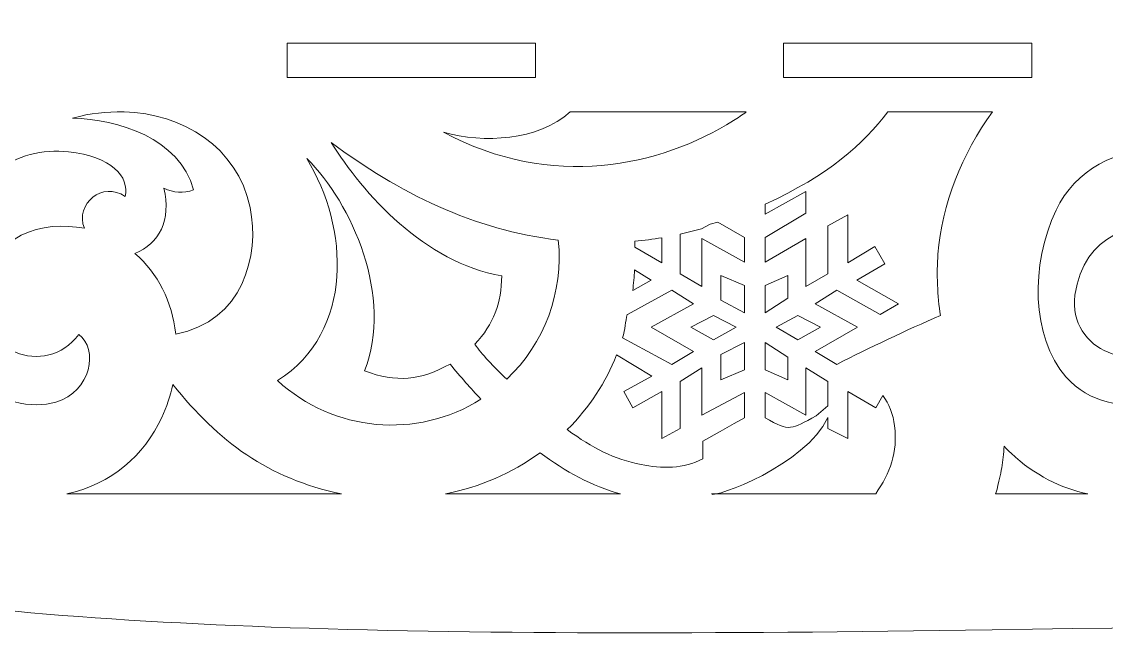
# Model space of a CAD drawing. Header units: centimetres. Extents: x -58 to 67, y -35 to 41.
# Drawn here: x 5.73 to 24.62, y -35.48 to -24.74 of the extents above; entities that cross this region are included whole.
import ezdxf

# ---------------------------------------------------------------- set-up
doc = ezdxf.new("R2010")
doc.units = ezdxf.units.CM
doc.header["$MEASUREMENT"] = 0
doc.layers.add('layer 1', color=7, linetype='Continuous')

msp = doc.modelspace()

# ---------------------------------------------------------------- linework, layer by layer
at = {"layer": 'layer 1', "color": 142, "lineweight": 9}
for points, knots in [([(5.43129, -12.08529), (5.43129, -12.08529), (5.43129, -12.94904), (5.43129, -12.94904), (5.43129, -12.94904), (4.04883, -14.26487), (3.24731, -15.58398), (2.91299, -16.99437), (2.91299, -16.99437), (2.4477, -18.95741), (2.90592, -20.98047), (3.97769, -23.32734), (3.97769, -23.32734), (4.09787, -23.59049), (4.18625, -23.834), (4.24671, -24.05844), (4.24671, -24.05844), (4.24671, -24.05844), (3.93897, -24.45935), (3.93897, -24.45935), (3.93897, -24.45935), (3.93897, -24.45935), (3.58428, -24.51251), (3.58428, -24.51251), (3.58428, -24.51251), (3.58428, -24.51251), (3.91095, -24.0707), (3.91095, -24.0707), (3.91095, -24.0707), (3.91095, -24.0707), (3.76946, -23.9568), (3.76946, -23.9568), (3.76946, -23.9568), (3.76946, -23.9568), (3.32888, -24.54009), (3.32888, -24.54009), (3.32888, -24.54009), (3.27309, -24.4058), (3.25028, -24.32603), (3.07554, -24.21363), (3.07554, -24.21363), (3.07554, -24.21363), (3.74495, -23.93559), (3.74495, -23.93559), (3.74495, -23.93559), (3.74495, -23.93559), (3.67821, -23.77493), (3.67821, -23.77493), (3.67821, -23.77493), (3.67821, -23.77493), (3.17339, -23.97677), (3.17339, -23.97677), (3.17339, -23.97677), (3.17339, -23.97677), (3.31427, -23.6357), (3.31427, -23.6357), (3.31427, -23.6357), (3.31427, -23.6357), (3.82301, -23.42438), (3.82301, -23.42438), (3.82301, -23.42438), (3.82301, -23.42438), (3.74289, -23.26928), (3.74289, -23.26928), (3.74289, -23.26928), (3.74289, -23.26928), (3.4121, -23.39885), (3.4121, -23.39885), (3.4121, -23.39885), (3.4121, -23.39885), (3.52169, -23.13354), (3.52169, -23.13354), (3.52169, -23.13354), (3.52169, -23.13354), (3.36062, -23.06702), (3.36062, -23.06702), (3.36062, -23.06702), (3.36062, -23.06702), (3.25103, -23.33229), (3.25103, -23.33229), (3.25103, -23.33229), (3.25103, -23.33229), (3.10809, -23.00708), (3.10809, -23.00708), (3.10809, -23.00708), (3.10809, -23.00708), (2.94188, -23.06042), (2.94188, -23.06042), (2.94188, -23.06042), (2.94188, -23.06042), (3.1532, -23.56916), (3.1532, -23.56916), (3.1532, -23.56916), (3.1532, -23.56916), (3.01232, -23.91024), (3.01232, -23.91024), (3.01232, -23.91024), (3.01232, -23.91024), (2.79708, -23.41098), (2.79708, -23.41098), (2.79708, -23.41098), (2.79708, -23.41098), (2.63643, -23.4777), (2.63643, -23.4777), (2.63643, -23.4777), (2.63643, -23.4777), (2.91447, -24.14711), (2.91447, -24.14711), (2.91447, -24.14711), (2.91447, -24.14711), (2.88213, -24.14484), (2.88213, -24.14484), (2.88213, -24.14484), (2.7543, -24.11423), (2.62845, -24.13248), (2.5046, -24.19964), (2.5046, -24.19964), (2.5046, -24.19964), (2.59461, -23.47152), (2.59461, -23.47152), (2.59461, -23.47152), (2.59461, -23.47152), (2.41398, -23.45237), (2.41398, -23.45237), (2.41398, -23.45237), (2.41398, -23.45237), (2.34311, -23.99984), (2.34311, -23.99984), (2.34311, -23.99984), (2.34311, -23.99984), (2.11985, -23.70797), (2.11985, -23.70797), (2.11985, -23.70797), (2.11985, -23.70797), (2.20019, -23.16443), (2.20019, -23.16443), (2.20019, -23.16443), (2.20019, -23.16443), (2.02346, -23.13579), (2.02346, -23.13579), (2.02346, -23.13579), (2.02346, -23.13579), (1.97177, -23.50263), (1.97177, -23.50263), (1.97177, -23.50263), (1.97177, -23.50263), (1.7897, -23.27214), (1.7897, -23.27214), (1.7897, -23.27214), (1.7897, -23.27214), (1.65519, -23.38295), (1.65519, -23.38295), (1.65519, -23.38295), (1.65519, -23.38295), (1.82778, -23.60951), (1.82778, -23.60951), (1.82778, -23.60951), (1.82778, -23.60951), (1.46096, -23.55783), (1.46096, -23.55783), (1.46096, -23.55783), (1.46096, -23.55783), (1.45128, -23.74236), (1.45128, -23.74236), (1.45128, -23.74236), (1.45128, -23.74236), (1.97588, -23.81486), (1.97588, -23.81486), (1.97588, -23.81486), (1.97588, -23.81486), (2.21253, -24.10118), (2.21253, -24.10118), (2.21253, -24.10118), (2.21253, -24.10118), (1.66118, -24.03978), (1.66118, -24.03978), (1.66118, -24.03978), (1.66118, -24.03978), (1.64591, -24.21095), (1.64591, -24.21095), (1.64591, -24.21095), (1.64591, -24.21095), (2.36063, -24.30651), (2.36063, -24.30651), (2.36063, -24.30651), (2.33448, -24.36977), (2.27367, -24.38355), (2.24447, -24.48036), (2.24447, -24.48036), (2.24447, -24.48036), (2.20409, -24.6855), (2.20409, -24.6855), (2.20409, -24.6855), (2.20409, -24.6855), (1.63026, -24.24885), (1.63026, -24.24885), (1.63026, -24.24885), (1.63026, -24.24885), (1.51637, -24.39035), (1.51637, -24.39035), (1.51637, -24.39035), (1.51637, -24.39035), (1.95425, -24.72648), (1.95425, -24.72648), (1.95425, -24.72648), (1.95425, -24.72648), (1.58063, -24.7718), (1.58063, -24.7718), (1.58063, -24.7718), (1.58063, -24.7718), (1.16169, -24.44348), (1.16169, -24.44348), (1.16169, -24.44348), (1.16169, -24.44348), (1.0383, -24.58106), (1.0383, -24.58106), (1.0383, -24.58106), (1.0383, -24.58106), (1.33077, -24.81278), (1.33077, -24.81278), (1.33077, -24.81278), (1.33077, -24.81278), (1.05251, -24.84201), (1.05251, -24.84201), (1.05251, -24.84201), (1.05251, -24.84201), (1.06571, -25.02492), (1.06571, -25.02492), (1.06571, -25.02492), (1.06571, -25.02492), (1.35735, -24.99014), (1.35735, -24.99014), (1.35735, -24.99014), (1.35735, -24.99014), (1.13901, -25.27703), (1.13901, -25.27703), (1.13901, -25.27703), (1.13901, -25.27703), (1.28444, -25.38146), (1.28444, -25.38146), (1.28444, -25.38146), (1.28444, -25.38146), (1.60718, -24.94913), (1.60718, -24.94913), (1.60718, -24.94913), (1.60718, -24.94913), (1.97133, -24.89991), (1.97133, -24.89991), (1.97133, -24.89991), (1.97133, -24.89991), (1.63521, -25.33779), (1.63521, -25.33779), (1.63521, -25.33779), (1.63521, -25.33779), (1.78061, -25.44222), (1.78061, -25.44222), (1.78061, -25.44222), (1.78061, -25.44222), (2.2323, -24.88569), (2.2323, -24.88569), (2.2323, -24.88569), (2.27267, -25.02068), (2.35526, -25.12503), (2.48007, -25.19879), (2.48007, -25.19879), (2.48007, -25.19879), (1.81068, -25.47683), (1.81068, -25.47683), (1.81068, -25.47683), (1.81068, -25.47683), (1.88133, -25.628), (1.88133, -25.628), (1.88133, -25.628), (1.88133, -25.628), (2.38616, -25.42616), (2.38616, -25.42616), (2.38616, -25.42616), (2.38616, -25.42616), (2.24526, -25.76726), (2.24526, -25.76726), (2.24526, -25.76726), (2.24526, -25.76726), (1.73784, -25.97541), (1.73784, -25.97541), (1.73784, -25.97541), (1.73784, -25.97541), (1.81013, -26.13731), (1.81013, -26.13731), (1.81013, -26.13731), (1.6784, -26.08113), (1.55586, -26.00988), (1.44662, -25.92353), (1.44662, -25.92353), (1.06373, -25.62093), (0.85829, -25.06415), (1.06811, -24.23106), (1.06811, -24.23106), (1.49372, -22.54124), (0.97635, -20.85405), (-0.15877, -19.61165), (-0.15877, -19.61165), (-1.18989, -18.48308), (-2.7636, -17.70882), (-4.31565, -17.92349), (-4.31565, -17.92349), (-7.79668, -18.40493), (-9.24429, -21.31622), (-8.83914, -24.61244), (-8.83914, -24.61244), (-8.76762, -25.19432), (-8.63895, -25.79058), (-8.45581, -26.38944), (-8.45581, -26.38944), (-9.32287, -26.54199), (-10.1245, -27.08285), (-10.44303, -28.05039), (-10.44303, -28.05039), (-10.61991, -28.59135), (-10.55085, -29.34086), (-10.05697, -29.82942), (-10.05697, -29.82942), (-9.64831, -30.1788), (-9.14467, -30.21098), (-8.74972, -29.82942), (-8.74972, -29.82942), (-8.31081, -29.37609), (-8.66104, -28.59135), (-9.27132, -28.66839), (-9.27132, -28.66839), (-9.4074, -28.20701), (-9.09997, -27.97131), (-8.66506, -27.92906), (-8.66506, -27.92906), (-8.29837, -27.8979), (-7.84024, -28.16391), (-7.35043, -28.92669), (-7.35043, -28.92669), (-7.28625, -29.03841), (-7.22029, -29.1482), (-7.15305, -29.25807), (-7.15305, -29.25807), (-5.47218, -31.97264), (-2.89687, -33.564), (1.50071, -34.44005), (1.50071, -34.44005), (6.08923, -35.35413), (12.73891, -35.48289), (22.63237, -35.33481), (22.63237, -35.33481), (37.79445, -35.10788), (45.40599, -35.04468), (57.49909, -35.04468), (57.49909, -35.04468), (58.05835, -35.04468), (58.57047, -34.93656), (59.03277, -34.74155), (59.03277, -34.74155), (59.03277, -34.74155), (59.2081, -34.74192), (59.2081, -34.74192), (59.2081, -34.74192), (59.2081, -34.71803), (59.21893, -34.68593), (59.23942, -34.64684), (59.23942, -34.64684), (60.31494, -34.11563), (61.09996, -33.10052), (61.557, -31.89684), (61.557, -31.89684), (62.73894, -28.78406), (61.63878, -24.37314), (57.65487, -24.10205), (57.65487, -24.10205), (55.90507, -23.98299), (55.02882, -24.33045), (54.1813, -24.76259), (54.1813, -24.76259), (54.1813, -24.76259), (54.1813, -16.79024), (54.1813, -16.79024), (54.1813, -16.79024), (56.40298, -16.85825), (58.86766, -15.24398), (59.72997, -13.41866), (59.72997, -13.41866), (60.58512, -11.60844), (60.47256, -9.15066), (59.92959, -7.20984), (59.92959, -7.20984), (60.16689, -7.28477), (60.41587, -7.32509), (60.66915, -7.33368), (60.66915, -7.33368), (62.16928, -7.44525), (63.40029, -6.52644), (64.03438, -5.27574), (64.03438, -5.27574), (65.01763, -3.33641), (64.22623, -0.49721), (62.7085, 0.88036), (62.7085, 0.88036), (62.63077, 0.94921), (62.55208, 1.01245), (62.47212, 1.07193), (62.47212, 1.07193), (62.21142, 1.29019), (61.92664, 1.48051), (61.62316, 1.62787), (61.62316, 1.62787), (60.09532, 2.38081), (58.03099, 2.25483), (56.40118, 1.26771), (56.40118, 1.26771), (54.77173, 0.28117), (53.58118, -1.56915), (52.90281, -3.28952), (52.90281, -3.28952), (52.2256, -5.00778), (52.06923, -6.60146), (51.70762, -7.84485), (51.70762, -7.84485), (51.34459, -9.09096), (50.78643, -9.9842), (50.14068, -10.47411), (50.14068, -10.47411), (49.60087, -10.8938), (49.00575, -11.02071), (48.56623, -10.7057), (48.56623, -10.7057), (48.56623, -10.7057), (48.56635, -10.70547), (48.56635, -10.70547), (48.56635, -10.70547), (49.02655, -9.84258), (48.43813, -9.26309), (47.85469, -9.32193), (47.85469, -9.32193), (45.61288, -9.08865), (42.26947, -15.314), (40.05972, -16.62534), (40.05972, -16.62534), (37.83157, -17.94761), (36.92578, -18.08474), (34.78605, -17.03997), (34.78605, -17.03997), (35.83774, -17.30678), (37.405, -17.14028), (37.74405, -15.98343), (37.74405, -15.98343), (37.46658, -15.89805), (37.20087, -15.87084), (36.9123, -15.89805), (36.9123, -15.89805), (37.4302, -15.37887), (37.64371, -14.63798), (37.38213, -13.98246), (37.38213, -13.98246), (37.19413, -13.51137), (36.94266, -13.40523), (36.63018, -13.2968), (36.63018, -13.2968), (35.50251, -12.90552), (35.13856, -14.61423), (36.34393, -14.63078), (36.34393, -14.63078), (36.3715, -15.0833), (36.04594, -15.47069), (35.55096, -15.69801), (35.55096, -15.69801), (34.96677, -15.97491), (34.15381, -16.02294), (33.18892, -15.78333), (33.18892, -15.78333), (32.22643, -15.54378), (31.11781, -15.01017), (29.71542, -14.81009), (29.71542, -14.81009), (28.49005, -14.63547), (27.04105, -14.70837), (25.82107, -15.26156), (25.82107, -15.26156), (25.82107, -15.26156), (25.82052, -15.26174), (25.82052, -15.26174), (25.82052, -15.26174), (24.59784, -15.65828), (22.05303, -16.98702), (20.31132, -16.63922), (20.31132, -16.63922), (18.24535, -16.22199), (15.79969, -14.80928), (14.47755, -11.95217), (14.47755, -11.95217), (15.3144, -13.1127), (16.98903, -14.28486), (18.20086, -13.43106), (18.20086, -13.43106), (17.99146, -13.11006), (17.74956, -12.85658), (17.44381, -12.63734), (17.44381, -12.63734), (18.34903, -12.56609), (19.12165, -12.01622), (19.36, -11.14545), (19.36, -11.14545), (19.53129, -10.51964), (19.36329, -10.20029), (19.13677, -9.8267), (19.13677, -9.8267), (18.31927, -8.47842), (16.66449, -9.8562), (17.84284, -10.90055), (17.84284, -10.90055), (17.52709, -11.37114), (16.91182, -11.47623), (16.25046, -11.27865), (16.25046, -11.27865), (15.46339, -11.05401), (14.62378, -10.40814), (13.85209, -9.3485), (13.85209, -9.3485), (13.08274, -8.29097), (12.3919, -6.81827), (11.158, -5.42453), (11.158, -5.42453), (9.92229, -4.02921), (8.15002, -2.70443), (6.24871, -2.37762), (6.24871, -2.37762), (4.34683, -2.05041), (2.31921, -2.71701), (1.10553, -4.02399), (1.10553, -4.02399), (-0.0592, -5.26413), (-0.67417, -6.81101), (-0.14523, -9.23612), (-0.14523, -9.23612), (0.38372, -11.66126), (2.28615, -13.31616), (5.06206, -12.27666), (5.06206, -12.27666), (5.18973, -12.221), (5.31321, -12.1572), (5.43129, -12.08529)], [0, 0, 0, 0, 0.00729927, 0.00729927, 0.00729927, 0.00729927, 0.01459854, 0.01459854, 0.01459854, 0.01459854, 0.02189781, 0.02189781, 0.02189781, 0.02189781, 0.02919708, 0.02919708, 0.02919708, 0.02919708, 0.03649635, 0.03649635, 0.03649635, 0.03649635, 0.04379562, 0.04379562, 0.04379562, 0.04379562, 0.05109489, 0.05109489, 0.05109489, 0.05109489, 0.05839416, 0.05839416, 0.05839416, 0.05839416, 0.06569343, 0.06569343, 0.06569343, 0.06569343, 0.0729927, 0.0729927, 0.0729927, 0.0729927, 0.08029197, 0.08029197, 0.08029197, 0.08029197, 0.08759124, 0.08759124, 0.08759124, 0.08759124, 0.09489051, 0.09489051, 0.09489051, 0.09489051, 0.10218978, 0.10218978, 0.10218978, 0.10218978, 0.10948905, 0.10948905, 0.10948905, 0.10948905, 0.11678832, 0.11678832, 0.11678832, 0.11678832, 0.12408759, 0.12408759, 0.12408759, 0.12408759, 0.13138686, 0.13138686, 0.13138686, 0.13138686, 0.13868613, 0.13868613, 0.13868613, 0.13868613, 0.1459854, 0.1459854, 0.1459854, 0.1459854, 0.15328467, 0.15328467, 0.15328467, 0.15328467, 0.16058394, 0.16058394, 0.16058394, 0.16058394, 0.16788321, 0.16788321, 0.16788321, 0.16788321, 0.17518248, 0.17518248, 0.17518248, 0.17518248, 0.18248175, 0.18248175, 0.18248175, 0.18248175, 0.18978102, 0.18978102, 0.18978102, 0.18978102, 0.19708029, 0.19708029, 0.19708029, 0.19708029, 0.20437956, 0.20437956, 0.20437956, 0.20437956, 0.21167883, 0.21167883, 0.21167883, 0.21167883, 0.2189781, 0.2189781, 0.2189781, 0.2189781, 0.22627737, 0.22627737, 0.22627737, 0.22627737, 0.23357664, 0.23357664, 0.23357664, 0.23357664, 0.24087591, 0.24087591, 0.24087591, 0.24087591, 0.24817518, 0.24817518, 0.24817518, 0.24817518, 0.25547445, 0.25547445, 0.25547445, 0.25547445, 0.26277372, 0.26277372, 0.26277372, 0.26277372, 0.27007299, 0.27007299, 0.27007299, 0.27007299, 0.27737226, 0.27737226, 0.27737226, 0.27737226, 0.28467153, 0.28467153, 0.28467153, 0.28467153, 0.2919708, 0.2919708, 0.2919708, 0.2919708, 0.29927007, 0.29927007, 0.29927007, 0.29927007, 0.30656934, 0.30656934, 0.30656934, 0.30656934, 0.31386861, 0.31386861, 0.31386861, 0.31386861, 0.32116788, 0.32116788, 0.32116788, 0.32116788, 0.32846715, 0.32846715, 0.32846715, 0.32846715, 0.33576642, 0.33576642, 0.33576642, 0.33576642, 0.34306569, 0.34306569, 0.34306569, 0.34306569, 0.35036496, 0.35036496, 0.35036496, 0.35036496, 0.35766423, 0.35766423, 0.35766423, 0.35766423, 0.3649635, 0.3649635, 0.3649635, 0.3649635, 0.37226277, 0.37226277, 0.37226277, 0.37226277, 0.37956204, 0.37956204, 0.37956204, 0.37956204, 0.38686131, 0.38686131, 0.38686131, 0.38686131, 0.39416058, 0.39416058, 0.39416058, 0.39416058, 0.40145985, 0.40145985, 0.40145985, 0.40145985, 0.40875912, 0.40875912, 0.40875912, 0.40875912, 0.41605839, 0.41605839, 0.41605839, 0.41605839, 0.42335766, 0.42335766, 0.42335766, 0.42335766, 0.43065693, 0.43065693, 0.43065693, 0.43065693, 0.4379562, 0.4379562, 0.4379562, 0.4379562, 0.44525547, 0.44525547, 0.44525547, 0.44525547, 0.45255474, 0.45255474, 0.45255474, 0.45255474, 0.45985401, 0.45985401, 0.45985401, 0.45985401, 0.46715328, 0.46715328, 0.46715328, 0.46715328, 0.47445255, 0.47445255, 0.47445255, 0.47445255, 0.48175182, 0.48175182, 0.48175182, 0.48175182, 0.48905109, 0.48905109, 0.48905109, 0.48905109, 0.49635036, 0.49635036, 0.49635036, 0.49635036, 0.50364964, 0.50364964, 0.50364964, 0.50364964, 0.51094891, 0.51094891, 0.51094891, 0.51094891, 0.51824818, 0.51824818, 0.51824818, 0.51824818, 0.52554745, 0.52554745, 0.52554745, 0.52554745, 0.53284672, 0.53284672, 0.53284672, 0.53284672, 0.54014599, 0.54014599, 0.54014599, 0.54014599, 0.54744526, 0.54744526, 0.54744526, 0.54744526, 0.55474453, 0.55474453, 0.55474453, 0.55474453, 0.5620438, 0.5620438, 0.5620438, 0.5620438, 0.56934307, 0.56934307, 0.56934307, 0.56934307, 0.57664234, 0.57664234, 0.57664234, 0.57664234, 0.58394161, 0.58394161, 0.58394161, 0.58394161, 0.59124088, 0.59124088, 0.59124088, 0.59124088, 0.59854015, 0.59854015, 0.59854015, 0.59854015, 0.60583942, 0.60583942, 0.60583942, 0.60583942, 0.61313869, 0.61313869, 0.61313869, 0.61313869, 0.62043796, 0.62043796, 0.62043796, 0.62043796, 0.62773723, 0.62773723, 0.62773723, 0.62773723, 0.6350365, 0.6350365, 0.6350365, 0.6350365, 0.64233577, 0.64233577, 0.64233577, 0.64233577, 0.64963504, 0.64963504, 0.64963504, 0.64963504, 0.65693431, 0.65693431, 0.65693431, 0.65693431, 0.66423358, 0.66423358, 0.66423358, 0.66423358, 0.67153285, 0.67153285, 0.67153285, 0.67153285, 0.67883212, 0.67883212, 0.67883212, 0.67883212, 0.68613139, 0.68613139, 0.68613139, 0.68613139, 0.69343066, 0.69343066, 0.69343066, 0.69343066, 0.70072993, 0.70072993, 0.70072993, 0.70072993, 0.7080292, 0.7080292, 0.7080292, 0.7080292, 0.71532847, 0.71532847, 0.71532847, 0.71532847, 0.72262774, 0.72262774, 0.72262774, 0.72262774, 0.72992701, 0.72992701, 0.72992701, 0.72992701, 0.73722628, 0.73722628, 0.73722628, 0.73722628, 0.74452555, 0.74452555, 0.74452555, 0.74452555, 0.75182482, 0.75182482, 0.75182482, 0.75182482, 0.75912409, 0.75912409, 0.75912409, 0.75912409, 0.76642336, 0.76642336, 0.76642336, 0.76642336, 0.77372263, 0.77372263, 0.77372263, 0.77372263, 0.7810219, 0.7810219, 0.7810219, 0.7810219, 0.78832117, 0.78832117, 0.78832117, 0.78832117, 0.79562044, 0.79562044, 0.79562044, 0.79562044, 0.80291971, 0.80291971, 0.80291971, 0.80291971, 0.81021898, 0.81021898, 0.81021898, 0.81021898, 0.81751825, 0.81751825, 0.81751825, 0.81751825, 0.82481752, 0.82481752, 0.82481752, 0.82481752, 0.83211679, 0.83211679, 0.83211679, 0.83211679, 0.83941606, 0.83941606, 0.83941606, 0.83941606, 0.84671533, 0.84671533, 0.84671533, 0.84671533, 0.8540146, 0.8540146, 0.8540146, 0.8540146, 0.86131387, 0.86131387, 0.86131387, 0.86131387, 0.86861314, 0.86861314, 0.86861314, 0.86861314, 0.87591241, 0.87591241, 0.87591241, 0.87591241, 0.88321168, 0.88321168, 0.88321168, 0.88321168, 0.89051095, 0.89051095, 0.89051095, 0.89051095, 0.89781022, 0.89781022, 0.89781022, 0.89781022, 0.90510949, 0.90510949, 0.90510949, 0.90510949, 0.91240876, 0.91240876, 0.91240876, 0.91240876, 0.91970803, 0.91970803, 0.91970803, 0.91970803, 0.9270073, 0.9270073, 0.9270073, 0.9270073, 0.93430657, 0.93430657, 0.93430657, 0.93430657, 0.94160584, 0.94160584, 0.94160584, 0.94160584, 0.94890511, 0.94890511, 0.94890511, 0.94890511, 0.95620438, 0.95620438, 0.95620438, 0.95620438, 0.96350365, 0.96350365, 0.96350365, 0.96350365, 0.97080292, 0.97080292, 0.97080292, 0.97080292, 0.97810219, 0.97810219, 0.97810219, 0.97810219, 0.98540146, 0.98540146, 0.98540146, 0.98540146, 1, 1, 1, 1]), ([(14.12338, -25.11017), (14.12338, -25.11017), (14.67676, -25.11017), (14.67676, -25.11017), (14.67676, -25.11017), (14.67676, -25.11017), (14.67676, -25.71017), (14.67676, -25.71017), (14.67676, -25.71017), (14.67676, -25.71017), (10.35403, -25.71017), (10.35403, -25.71017), (10.35403, -25.71017), (10.35403, -25.71017), (10.35403, -25.11017), (10.35403, -25.11017), (10.35403, -25.11017), (10.35403, -25.11017), (10.70146, -25.11017), (10.70146, -25.11017), (10.70146, -25.11017), (10.70146, -25.11017), (14.12338, -25.11017), (14.12338, -25.11017)], [0, 0, 0, 0, 0.14285714, 0.14285714, 0.14285714, 0.14285714, 0.28571429, 0.28571429, 0.28571429, 0.28571429, 0.42857143, 0.42857143, 0.42857143, 0.42857143, 0.57142857, 0.57142857, 0.57142857, 0.57142857, 0.71428571, 0.71428571, 0.71428571, 0.71428571, 1, 1, 1, 1]), ([(23.32221, -25.11017), (23.32221, -25.11017), (21.56056, -25.11017), (21.56056, -25.11017), (21.56056, -25.11017), (21.56056, -25.11017), (19.42648, -25.11017), (19.42648, -25.11017), (19.42648, -25.11017), (19.42648, -25.11017), (19.17591, -25.11017), (19.17591, -25.11017), (19.17591, -25.11017), (19.17591, -25.11017), (19.00045, -25.11017), (19.00045, -25.11017), (19.00045, -25.11017), (19.00045, -25.11017), (18.99948, -25.11017), (18.99948, -25.11017), (18.99948, -25.11017), (18.99948, -25.11017), (18.99948, -25.71017), (18.99948, -25.71017), (18.99948, -25.71017), (18.99948, -25.71017), (23.32221, -25.71017), (23.32221, -25.71017), (23.32221, -25.71017), (23.32221, -25.71017), (23.32221, -25.11017), (23.32221, -25.11017)], [0, 0, 0, 0, 0.11111111, 0.11111111, 0.11111111, 0.11111111, 0.22222222, 0.22222222, 0.22222222, 0.22222222, 0.33333333, 0.33333333, 0.33333333, 0.33333333, 0.44444444, 0.44444444, 0.44444444, 0.44444444, 0.55555556, 0.55555556, 0.55555556, 0.55555556, 0.66666667, 0.66666667, 0.66666667, 0.66666667, 0.77777778, 0.77777778, 0.77777778, 0.77777778, 1, 1, 1, 1]), ([(7.51434, -26.31017), (7.18488, -26.31017), (6.94827, -26.32935), (6.61728, -26.41809), (6.61728, -26.41809), (7.40776, -26.44437), (8.47584, -26.75816), (8.72554, -27.6702), (8.72554, -27.6702), (8.54031, -27.73253), (8.38503, -27.72017), (8.20755, -27.63981), (8.20755, -27.63981), (8.33857, -28.18754), (8.12704, -28.6121), (7.70185, -28.77494), (7.70185, -28.77494), (8.1094, -29.12552), (8.34744, -29.60574), (8.41339, -30.18212), (8.41339, -30.18212), (9.5821, -29.95436), (9.88234, -28.81715), (9.70897, -27.97575), (9.70897, -27.97575), (9.48859, -26.91603), (8.52975, -26.33721), (7.51434, -26.31017)], [0, 0, 0, 0, 0.125, 0.125, 0.125, 0.125, 0.25, 0.25, 0.25, 0.25, 0.375, 0.375, 0.375, 0.375, 0.5, 0.5, 0.5, 0.5, 0.625, 0.625, 0.625, 0.625, 0.75, 0.75, 0.75, 0.75, 1, 1, 1, 1]), ([(18.34983, -26.31017), (18.34983, -26.31017), (15.28113, -26.31017), (15.28113, -26.31017), (15.28113, -26.31017), (14.72446, -26.8164), (13.774, -26.8589), (13.07928, -26.66543), (13.07928, -26.66543), (14.96155, -27.67431), (16.85208, -27.26364), (18.13012, -26.46035), (18.13012, -26.46035), (18.20655, -26.41208), (18.2797, -26.36195), (18.34983, -26.31017)], [0, 0, 0, 0, 0.2, 0.2, 0.2, 0.2, 0.4, 0.4, 0.4, 0.4, 0.6, 0.6, 0.6, 0.6, 1, 1, 1, 1]), ([(22.63893, -26.31017), (22.63893, -26.31017), (20.81737, -26.31017), (20.81737, -26.31017), (20.81737, -26.31017), (20.38843, -26.87409), (19.78509, -27.41103), (18.68046, -27.9182), (18.68046, -27.9182), (18.68046, -27.9182), (18.68046, -28.08965), (18.68046, -28.08965), (18.68046, -28.08965), (18.68046, -28.08965), (19.39047, -27.69518), (19.39047, -27.69518), (19.39047, -27.69518), (19.39047, -27.69518), (19.39047, -28.07385), (19.39047, -28.07385), (19.39047, -28.07385), (19.39047, -28.07385), (18.68044, -28.4999), (18.68044, -28.4999), (18.68044, -28.4999), (18.68044, -28.4999), (18.68044, -28.92588), (18.68044, -28.92588), (18.68044, -28.92588), (18.68044, -28.92588), (19.39048, -28.51566), (19.39048, -28.51566), (19.39048, -28.51566), (19.39048, -28.51566), (19.39047, -29.35191), (19.39047, -29.35191), (19.39047, -29.35191), (19.39047, -29.35191), (19.76914, -29.13101), (19.76914, -29.13101), (19.76914, -29.13101), (19.76914, -29.13101), (19.76914, -28.29477), (19.76914, -28.29477), (19.76914, -28.29477), (19.76914, -28.29477), (20.11627, -28.10543), (20.11627, -28.10543), (20.11627, -28.10543), (20.11627, -28.50605), (20.11629, -28.57053), (20.11629, -28.94168), (20.11629, -28.94168), (20.11629, -28.94168), (20.58961, -28.65767), (20.58961, -28.65767), (20.58961, -28.65767), (20.58961, -28.65767), (20.76319, -28.95746), (20.76319, -28.95746), (20.76319, -28.95746), (20.76319, -28.95746), (20.27406, -29.24147), (20.27406, -29.24147), (20.27406, -29.24147), (20.27406, -29.24147), (20.99986, -29.6517), (20.99986, -29.6517), (20.99986, -29.6517), (20.99986, -29.6517), (20.68429, -29.84105), (20.68429, -29.84105), (20.68429, -29.84105), (20.68429, -29.84105), (19.92693, -29.41502), (19.92693, -29.41502), (19.92693, -29.41502), (19.92693, -29.41502), (19.54825, -29.6517), (19.54825, -29.6517), (19.54825, -29.6517), (19.54825, -29.6517), (20.28984, -30.06194), (20.28984, -30.06194), (20.28984, -30.06194), (20.28984, -30.06194), (19.54825, -30.48795), (19.54825, -30.48795), (19.54825, -30.48795), (19.54825, -30.48795), (19.92693, -30.70884), (19.92693, -30.70884), (19.92693, -30.70884), (20.4921, -30.4205), (21.14245, -30.11321), (21.73083, -29.85804), (21.73083, -29.85804), (21.6828, -29.52429), (21.66058, -29.12256), (21.68847, -28.79088), (21.68847, -28.79088), (21.75939, -27.92195), (22.10575, -27.03864), (22.63893, -26.31017)], [0, 0, 0, 0, 0.03703704, 0.03703704, 0.03703704, 0.03703704, 0.07407407, 0.07407407, 0.07407407, 0.07407407, 0.11111111, 0.11111111, 0.11111111, 0.11111111, 0.14814815, 0.14814815, 0.14814815, 0.14814815, 0.18518519, 0.18518519, 0.18518519, 0.18518519, 0.22222222, 0.22222222, 0.22222222, 0.22222222, 0.25925926, 0.25925926, 0.25925926, 0.25925926, 0.2962963, 0.2962963, 0.2962963, 0.2962963, 0.33333333, 0.33333333, 0.33333333, 0.33333333, 0.37037037, 0.37037037, 0.37037037, 0.37037037, 0.40740741, 0.40740741, 0.40740741, 0.40740741, 0.44444444, 0.44444444, 0.44444444, 0.44444444, 0.48148148, 0.48148148, 0.48148148, 0.48148148, 0.51851852, 0.51851852, 0.51851852, 0.51851852, 0.55555556, 0.55555556, 0.55555556, 0.55555556, 0.59259259, 0.59259259, 0.59259259, 0.59259259, 0.62962963, 0.62962963, 0.62962963, 0.62962963, 0.66666667, 0.66666667, 0.66666667, 0.66666667, 0.7037037, 0.7037037, 0.7037037, 0.7037037, 0.74074074, 0.74074074, 0.74074074, 0.74074074, 0.77777778, 0.77777778, 0.77777778, 0.77777778, 0.81481481, 0.81481481, 0.81481481, 0.81481481, 0.85185185, 0.85185185, 0.85185185, 0.85185185, 0.88888889, 0.88888889, 0.88888889, 0.88888889, 0.92592593, 0.92592593, 0.92592593, 0.92592593, 1, 1, 1, 1]), ([(5.28694, -27.33563), (5.20468, -27.41571), (5.11875, -27.49121), (5.02953, -27.56202), (5.02953, -27.56202), (4.90425, -27.6956), (4.79815, -27.84996), (4.71699, -28.0221), (4.71699, -28.0221), (4.59004, -28.28801), (4.50132, -28.56983), (4.45077, -28.85531), (4.45077, -28.85531), (4.31193, -29.64879), (4.4812, -30.46758), (4.88832, -30.92669), (4.88832, -30.92669), (5.28921, -31.38786), (5.92438, -31.48421), (6.32319, -31.36721), (6.32319, -31.36721), (6.94689, -31.18631), (7.07205, -30.4416), (6.72616, -30.18626), (6.72616, -30.18626), (6.15396, -30.96687), (4.91463, -30.46758), (5.04517, -29.50559), (5.04517, -29.50559), (5.19633, -28.41288), (6.10282, -28.20039), (6.82317, -28.3385), (6.82317, -28.3385), (6.65188, -27.90567), (7.15132, -27.5151), (7.53058, -27.78254), (7.53058, -27.78254), (7.61934, -27.43835), (7.2865, -27.0864), (6.54712, -27.00603), (6.54712, -27.00603), (6.08986, -26.95436), (5.64282, -27.07859), (5.28694, -27.33563)], [0, 0, 0, 0, 0.08333333, 0.08333333, 0.08333333, 0.08333333, 0.16666667, 0.16666667, 0.16666667, 0.16666667, 0.25, 0.25, 0.25, 0.25, 0.33333333, 0.33333333, 0.33333333, 0.33333333, 0.41666667, 0.41666667, 0.41666667, 0.41666667, 0.5, 0.5, 0.5, 0.5, 0.58333333, 0.58333333, 0.58333333, 0.58333333, 0.66666667, 0.66666667, 0.66666667, 0.66666667, 0.75, 0.75, 0.75, 0.75, 0.83333333, 0.83333333, 0.83333333, 0.83333333, 1, 1, 1, 1]), ([(11.12224, -26.84267), (12.285, -27.71592), (13.61913, -28.37186), (15.07665, -28.54358), (15.07665, -28.54358), (15.16947, -29.44734), (14.83668, -30.34497), (14.17986, -30.96687), (14.17986, -30.96687), (13.94406, -30.74531), (13.74234, -30.52991), (13.62522, -30.35886), (13.62522, -30.35886), (13.94973, -30.00488), (14.09113, -29.64879), (14.09113, -29.16552), (14.09113, -29.16552), (12.75891, -28.94396), (11.66811, -27.73253), (11.12224, -26.84267)], [0, 0, 0, 0, 0.16666667, 0.16666667, 0.16666667, 0.16666667, 0.33333333, 0.33333333, 0.33333333, 0.33333333, 0.5, 0.5, 0.5, 0.5, 0.66666667, 0.66666667, 0.66666667, 0.66666667, 1, 1, 1, 1]), ([(23.74671, -28.0221), (24.07513, -27.32544), (24.81172, -26.91957), (25.57681, -27.00603), (25.57681, -27.00603), (26.31621, -27.0864), (26.64906, -27.43835), (26.56027, -27.78254), (26.56027, -27.78254), (26.18103, -27.5151), (25.68157, -27.90567), (25.85286, -28.3385), (25.85286, -28.3385), (25.13251, -28.20039), (24.22605, -28.41288), (24.07488, -29.50559), (24.07488, -29.50559), (23.94432, -30.46758), (25.18366, -30.96687), (25.75585, -30.18626), (25.75585, -30.18626), (26.10175, -30.4416), (25.97659, -31.18631), (25.35289, -31.36721), (25.35289, -31.36721), (24.95409, -31.48421), (24.3189, -31.38786), (23.91801, -30.92669), (23.91801, -30.92669), (23.31043, -30.23466), (23.29839, -28.96094), (23.74671, -28.0221)], [0, 0, 0, 0, 0.11111111, 0.11111111, 0.11111111, 0.11111111, 0.22222222, 0.22222222, 0.22222222, 0.22222222, 0.33333333, 0.33333333, 0.33333333, 0.33333333, 0.44444444, 0.44444444, 0.44444444, 0.44444444, 0.55555556, 0.55555556, 0.55555556, 0.55555556, 0.66666667, 0.66666667, 0.66666667, 0.66666667, 0.77777778, 0.77777778, 0.77777778, 0.77777778, 1, 1, 1, 1]), ([(10.18884, -30.99314), (11.52726, -30.13577), (11.43025, -28.31843), (10.69711, -27.12452), (10.69711, -27.12452), (11.48496, -27.89744), (12.20833, -29.54012), (11.70273, -30.82413), (11.70273, -30.82413), (12.25269, -31.02716), (12.68202, -30.99314), (13.19181, -30.70305), (13.19181, -30.70305), (13.37343, -30.92669), (13.55299, -31.12814), (13.72993, -31.31727), (13.72993, -31.31727), (12.61131, -32.02163), (11.1604, -31.88663), (10.18884, -30.99314)], [0, 0, 0, 0, 0.16666667, 0.16666667, 0.16666667, 0.16666667, 0.33333333, 0.33333333, 0.33333333, 0.33333333, 0.5, 0.5, 0.5, 0.5, 0.66666667, 0.66666667, 0.66666667, 0.66666667, 1, 1, 1, 1]), ([(17.19727, -28.44014), (17.19727, -28.44014), (17.19727, -29.13101), (17.19727, -29.13101), (17.19727, -29.13101), (17.19727, -29.13101), (17.57595, -29.35191), (17.57595, -29.35191), (17.57595, -29.35191), (17.57595, -29.35191), (17.57595, -28.51566), (17.57595, -28.51566), (17.57595, -28.51566), (17.57595, -28.51566), (18.31753, -28.9259), (18.31753, -28.9259), (18.31753, -28.9259), (18.31753, -28.9259), (18.31753, -28.49988), (18.31753, -28.49988), (18.31753, -28.49988), (18.31753, -28.49988), (17.85594, -28.22895), (17.85594, -28.22895), (17.85594, -28.22895), (17.85594, -28.22895), (17.72292, -28.26383), (17.72292, -28.26383), (17.72292, -28.26383), (17.72292, -28.26383), (17.57163, -28.34594), (17.57163, -28.34594), (17.57163, -28.34594), (17.57163, -28.34594), (17.19727, -28.44014), (17.19727, -28.44014)], [0, 0, 0, 0, 0.1, 0.1, 0.1, 0.1, 0.2, 0.2, 0.2, 0.2, 0.3, 0.3, 0.3, 0.3, 0.4, 0.4, 0.4, 0.4, 0.5, 0.5, 0.5, 0.5, 0.6, 0.6, 0.6, 0.6, 0.7, 0.7, 0.7, 0.7, 0.8, 0.8, 0.8, 0.8, 1, 1, 1, 1]), ([(16.4115, -28.66866), (16.4115, -28.66866), (16.8817, -28.94168), (16.8817, -28.94168), (16.8817, -28.94168), (16.8817, -28.94168), (16.8817, -28.5021), (16.8817, -28.5021), (16.8817, -28.5021), (16.72782, -28.52831), (16.57035, -28.54892), (16.40883, -28.56161), (16.40883, -28.56161), (16.41001, -28.59741), (16.4109, -28.6331), (16.4115, -28.66866)], [0, 0, 0, 0, 0.2, 0.2, 0.2, 0.2, 0.4, 0.4, 0.4, 0.4, 0.6, 0.6, 0.6, 0.6, 1, 1, 1, 1]), ([(16.37283, -29.42207), (16.37283, -29.42207), (16.69236, -29.24147), (16.69236, -29.24147), (16.69236, -29.24147), (16.69236, -29.24147), (16.40481, -29.06298), (16.40481, -29.06298), (16.40481, -29.06298), (16.39846, -29.18303), (16.38798, -29.3025), (16.37283, -29.42207)], [0, 0, 0, 0, 0.25, 0.25, 0.25, 0.25, 0.5, 0.5, 0.5, 0.5, 1, 1, 1, 1]), ([(17.9073, -29.16257), (17.9073, -29.16257), (17.9073, -29.58858), (17.9073, -29.58858), (17.9073, -29.58858), (17.9073, -29.58858), (18.31753, -29.80949), (18.31753, -29.80949), (18.31753, -29.80949), (18.31753, -29.80949), (18.31755, -29.33615), (18.31755, -29.33615), (18.31755, -29.33615), (18.31755, -29.33615), (17.9073, -29.16257), (17.9073, -29.16257)], [0, 0, 0, 0, 0.2, 0.2, 0.2, 0.2, 0.4, 0.4, 0.4, 0.4, 0.6, 0.6, 0.6, 0.6, 1, 1, 1, 1]), ([(18.68044, -29.33613), (18.68044, -29.33613), (18.68044, -29.80949), (18.68044, -29.80949), (18.68044, -29.80949), (18.68044, -29.80949), (19.0749, -29.55704), (19.0749, -29.55704), (19.0749, -29.55704), (19.0749, -29.55704), (19.0749, -29.16257), (19.0749, -29.16257), (19.0749, -29.16257), (19.0749, -29.16257), (18.68044, -29.33613), (18.68044, -29.33613)], [0, 0, 0, 0, 0.2, 0.2, 0.2, 0.2, 0.4, 0.4, 0.4, 0.4, 0.6, 0.6, 0.6, 0.6, 1, 1, 1, 1]), ([(16.19224, -30.24963), (16.19224, -30.24963), (17.05527, -30.70886), (17.05527, -30.70886), (17.05527, -30.70886), (17.05527, -30.70886), (17.43394, -30.48795), (17.43394, -30.48795), (17.43394, -30.48795), (17.43394, -30.48795), (16.69236, -30.06195), (16.69236, -30.06195), (16.69236, -30.06195), (16.69236, -30.06195), (17.43394, -29.6517), (17.43394, -29.6517), (17.43394, -29.6517), (17.43394, -29.6517), (17.05527, -29.41502), (17.05527, -29.41502), (17.05527, -29.41502), (17.05527, -29.41502), (16.28212, -29.84105), (16.28212, -29.84105), (16.28212, -29.84105), (16.28212, -29.84105), (16.27887, -29.8391), (16.27887, -29.8391), (16.27887, -29.8391), (16.24056, -29.96249), (16.24576, -30.09663), (16.19224, -30.24963)], [0, 0, 0, 0, 0.11111111, 0.11111111, 0.11111111, 0.11111111, 0.22222222, 0.22222222, 0.22222222, 0.22222222, 0.33333333, 0.33333333, 0.33333333, 0.33333333, 0.44444444, 0.44444444, 0.44444444, 0.44444444, 0.55555556, 0.55555556, 0.55555556, 0.55555556, 0.66666667, 0.66666667, 0.66666667, 0.66666667, 0.77777778, 0.77777778, 0.77777778, 0.77777778, 1, 1, 1, 1]), ([(17.3866, -30.06194), (17.3866, -30.06194), (17.78107, -30.28284), (17.78107, -30.28284), (17.78107, -30.28284), (17.78107, -30.28284), (18.17553, -30.06194), (18.17553, -30.06194), (18.17553, -30.06194), (18.17553, -30.06194), (17.78107, -29.85681), (17.78107, -29.85681), (17.78107, -29.85681), (17.78107, -29.85681), (17.3866, -30.06194), (17.3866, -30.06194)], [0, 0, 0, 0, 0.2, 0.2, 0.2, 0.2, 0.4, 0.4, 0.4, 0.4, 0.6, 0.6, 0.6, 0.6, 1, 1, 1, 1]), ([(18.86977, -30.06194), (18.86977, -30.06194), (19.24846, -30.28286), (19.24846, -30.28286), (19.24846, -30.28286), (19.24846, -30.28286), (19.64292, -30.06194), (19.64292, -30.06194), (19.64292, -30.06194), (19.64292, -30.06194), (19.24846, -29.85681), (19.24846, -29.85681), (19.24846, -29.85681), (19.24846, -29.85681), (18.86977, -30.06194), (18.86977, -30.06194)], [0, 0, 0, 0, 0.2, 0.2, 0.2, 0.2, 0.4, 0.4, 0.4, 0.4, 0.6, 0.6, 0.6, 0.6, 1, 1, 1, 1]), ([(17.9073, -30.97709), (17.9073, -30.97709), (18.31753, -30.80354), (18.31753, -30.80354), (18.31753, -30.80354), (18.31753, -30.80354), (18.31753, -30.33018), (18.31753, -30.33018), (18.31753, -30.33018), (18.31753, -30.33018), (17.9073, -30.53529), (17.9073, -30.53529), (17.9073, -30.53529), (17.9073, -30.53529), (17.9073, -30.97709), (17.9073, -30.97709)], [0, 0, 0, 0, 0.2, 0.2, 0.2, 0.2, 0.4, 0.4, 0.4, 0.4, 0.6, 0.6, 0.6, 0.6, 1, 1, 1, 1]), ([(18.68044, -30.80352), (18.68044, -30.80352), (19.0749, -30.97709), (19.0749, -30.97709), (19.0749, -30.97709), (19.0749, -30.97709), (19.07491, -30.58263), (19.07491, -30.58263), (19.07491, -30.58263), (19.07491, -30.58263), (18.68044, -30.33018), (18.68044, -30.33018), (18.68044, -30.33018), (18.68044, -30.33018), (18.68044, -30.80352), (18.68044, -30.80352)], [0, 0, 0, 0, 0.2, 0.2, 0.2, 0.2, 0.4, 0.4, 0.4, 0.4, 0.6, 0.6, 0.6, 0.6, 1, 1, 1, 1]), ([(17.59173, -32.35326), (17.59173, -32.35326), (17.59173, -32.05002), (17.59173, -32.05002), (17.59173, -32.05002), (17.59173, -32.05002), (17.89668, -31.87766), (17.89668, -31.87766), (17.89668, -31.87766), (17.89668, -31.87766), (18.14095, -31.73957), (18.14095, -31.73957), (18.14095, -31.73957), (18.14095, -31.73957), (18.31752, -31.63977), (18.31752, -31.63977), (18.31752, -31.63977), (18.31752, -31.63977), (18.31753, -31.19799), (18.31753, -31.19799), (18.31753, -31.19799), (18.31753, -31.19799), (17.57595, -31.59245), (17.57595, -31.59245), (17.57595, -31.59245), (17.57595, -31.59245), (17.57595, -30.77198), (17.57595, -30.77198), (17.57595, -30.77198), (17.57595, -30.77198), (17.19729, -31.00863), (17.19729, -31.00863), (17.19729, -31.00863), (17.19729, -31.00863), (17.19726, -31.82912), (17.19726, -31.82912), (17.19726, -31.82912), (17.19726, -31.82912), (16.8817, -32.00267), (16.8817, -32.00267), (16.8817, -32.00267), (16.8817, -32.00267), (16.8817, -31.18221), (16.8817, -31.18221), (16.8817, -31.18221), (16.8817, -31.18221), (16.37679, -31.46622), (16.37679, -31.46622), (16.37679, -31.46622), (16.37679, -31.46622), (16.21902, -31.1822), (16.21902, -31.1822), (16.21902, -31.1822), (16.21902, -31.1822), (16.70814, -30.91398), (16.70814, -30.91398), (16.70814, -30.91398), (16.70814, -30.91398), (16.0897, -30.54291), (16.0897, -30.54291), (16.0897, -30.54291), (15.8991, -31.03028), (15.6262, -31.45121), (15.23197, -31.84643), (15.23197, -31.84643), (15.68136, -32.17259), (16.04407, -32.36172), (16.5198, -32.45445), (16.5198, -32.45445), (16.86489, -32.52203), (17.26813, -32.53919), (17.59173, -32.35326)], [0, 0, 0, 0, 0.05263158, 0.05263158, 0.05263158, 0.05263158, 0.10526316, 0.10526316, 0.10526316, 0.10526316, 0.15789474, 0.15789474, 0.15789474, 0.15789474, 0.21052632, 0.21052632, 0.21052632, 0.21052632, 0.26315789, 0.26315789, 0.26315789, 0.26315789, 0.31578947, 0.31578947, 0.31578947, 0.31578947, 0.36842105, 0.36842105, 0.36842105, 0.36842105, 0.42105263, 0.42105263, 0.42105263, 0.42105263, 0.47368421, 0.47368421, 0.47368421, 0.47368421, 0.52631579, 0.52631579, 0.52631579, 0.52631579, 0.57894737, 0.57894737, 0.57894737, 0.57894737, 0.63157895, 0.63157895, 0.63157895, 0.63157895, 0.68421053, 0.68421053, 0.68421053, 0.68421053, 0.73684211, 0.73684211, 0.73684211, 0.73684211, 0.78947368, 0.78947368, 0.78947368, 0.78947368, 0.84210526, 0.84210526, 0.84210526, 0.84210526, 0.89473684, 0.89473684, 0.89473684, 0.89473684, 1, 1, 1, 1]), ([(19.76914, -31.43382), (19.76914, -31.43382), (19.76914, -31.00865), (19.76914, -31.00865), (19.76914, -31.00865), (19.76914, -31.00865), (19.39047, -30.77198), (19.39047, -30.77198), (19.39047, -30.77198), (19.39047, -30.77198), (19.39047, -31.59245), (19.39047, -31.59245), (19.39047, -31.59245), (19.39047, -31.59245), (18.68044, -31.19798), (18.68044, -31.19798), (18.68044, -31.19798), (18.68044, -31.19798), (18.68044, -31.63977), (18.68044, -31.63977), (18.68044, -31.63977), (19.11621, -31.89156), (19.12642, -31.84424), (19.56877, -31.60415), (19.56877, -31.60415), (19.56877, -31.60415), (19.76914, -31.43382), (19.76914, -31.43382)], [0, 0, 0, 0, 0.125, 0.125, 0.125, 0.125, 0.25, 0.25, 0.25, 0.25, 0.375, 0.375, 0.375, 0.375, 0.5, 0.5, 0.5, 0.5, 0.625, 0.625, 0.625, 0.625, 0.75, 0.75, 0.75, 0.75, 1, 1, 1, 1]), ([(8.16936, -31.63518), (8.2551, -31.45137), (8.32105, -31.25813), (8.36283, -31.05962), (8.36283, -31.05962), (9.16725, -32.05977), (10.01134, -32.69406), (11.30337, -32.96765), (11.30337, -32.96765), (11.30337, -32.96765), (6.5167, -32.96765), (6.5167, -32.96765), (6.5167, -32.96765), (7.29478, -32.79455), (7.86286, -32.29935), (8.16936, -31.63518)], [0, 0, 0, 0, 0.2, 0.2, 0.2, 0.2, 0.4, 0.4, 0.4, 0.4, 0.6, 0.6, 0.6, 0.6, 1, 1, 1, 1]), ([(20.72592, -31.24931), (20.72592, -31.24931), (20.60541, -31.46622), (20.60541, -31.46622), (20.60541, -31.46622), (20.60541, -31.46622), (20.11626, -31.18221), (20.11626, -31.18221), (20.11626, -31.18221), (20.11626, -31.18221), (20.11627, -32.0027), (20.11627, -32.0027), (20.11627, -32.0027), (20.11627, -32.0027), (19.76914, -31.82912), (19.76914, -31.82912), (19.76914, -31.82912), (19.76914, -31.82912), (19.76914, -31.63754), (19.76914, -31.63754), (19.76914, -31.63754), (19.38621, -32.46824), (17.79003, -33.04581), (17.74315, -32.96765), (17.74315, -32.96765), (17.74315, -32.96765), (20.60442, -32.96765), (20.60442, -32.96765), (20.60442, -32.96765), (20.85622, -32.59305), (20.99143, -32.24886), (20.93311, -31.78202), (20.93311, -31.78202), (20.9077, -31.58112), (20.83792, -31.39403), (20.72592, -31.24931)], [0, 0, 0, 0, 0.1, 0.1, 0.1, 0.1, 0.2, 0.2, 0.2, 0.2, 0.3, 0.3, 0.3, 0.3, 0.4, 0.4, 0.4, 0.4, 0.5, 0.5, 0.5, 0.5, 0.6, 0.6, 0.6, 0.6, 0.7, 0.7, 0.7, 0.7, 0.8, 0.8, 0.8, 0.8, 1, 1, 1, 1]), ([(14.76034, -32.24886), (15.19702, -32.57484), (15.67123, -32.83604), (16.1607, -32.96765), (16.1607, -32.96765), (16.1607, -32.96765), (13.11129, -32.96765), (13.11129, -32.96765), (13.11129, -32.96765), (13.72222, -32.84088), (14.25213, -32.61522), (14.76034, -32.24886)], [0, 0, 0, 0, 0.25, 0.25, 0.25, 0.25, 0.5, 0.5, 0.5, 0.5, 1, 1, 1, 1]), ([(22.95895, -32.96765), (22.95895, -32.96765), (22.69053, -32.96765), (22.69053, -32.96765), (22.69053, -32.96765), (22.7191, -32.91075), (22.78618, -32.5886), (22.79938, -32.51268), (22.79938, -32.51268), (22.82155, -32.38799), (22.8334, -32.26122), (22.84165, -32.13653), (22.84165, -32.13653), (22.87897, -32.17977), (22.92103, -32.2179), (22.96243, -32.2571), (22.96243, -32.2571), (23.3716, -32.64354), (23.83542, -32.86721), (24.2967, -32.96765), (24.2967, -32.96765), (24.2967, -32.96765), (22.95895, -32.96765), (22.95895, -32.96765)], [0, 0, 0, 0, 0.14285714, 0.14285714, 0.14285714, 0.14285714, 0.28571429, 0.28571429, 0.28571429, 0.28571429, 0.42857143, 0.42857143, 0.42857143, 0.42857143, 0.57142857, 0.57142857, 0.57142857, 0.57142857, 0.71428571, 0.71428571, 0.71428571, 0.71428571, 1, 1, 1, 1])]:
    msp.add_open_spline(points, degree=3, knots=knots, dxfattribs=at)

doc.saveas('drawing.dxf')
